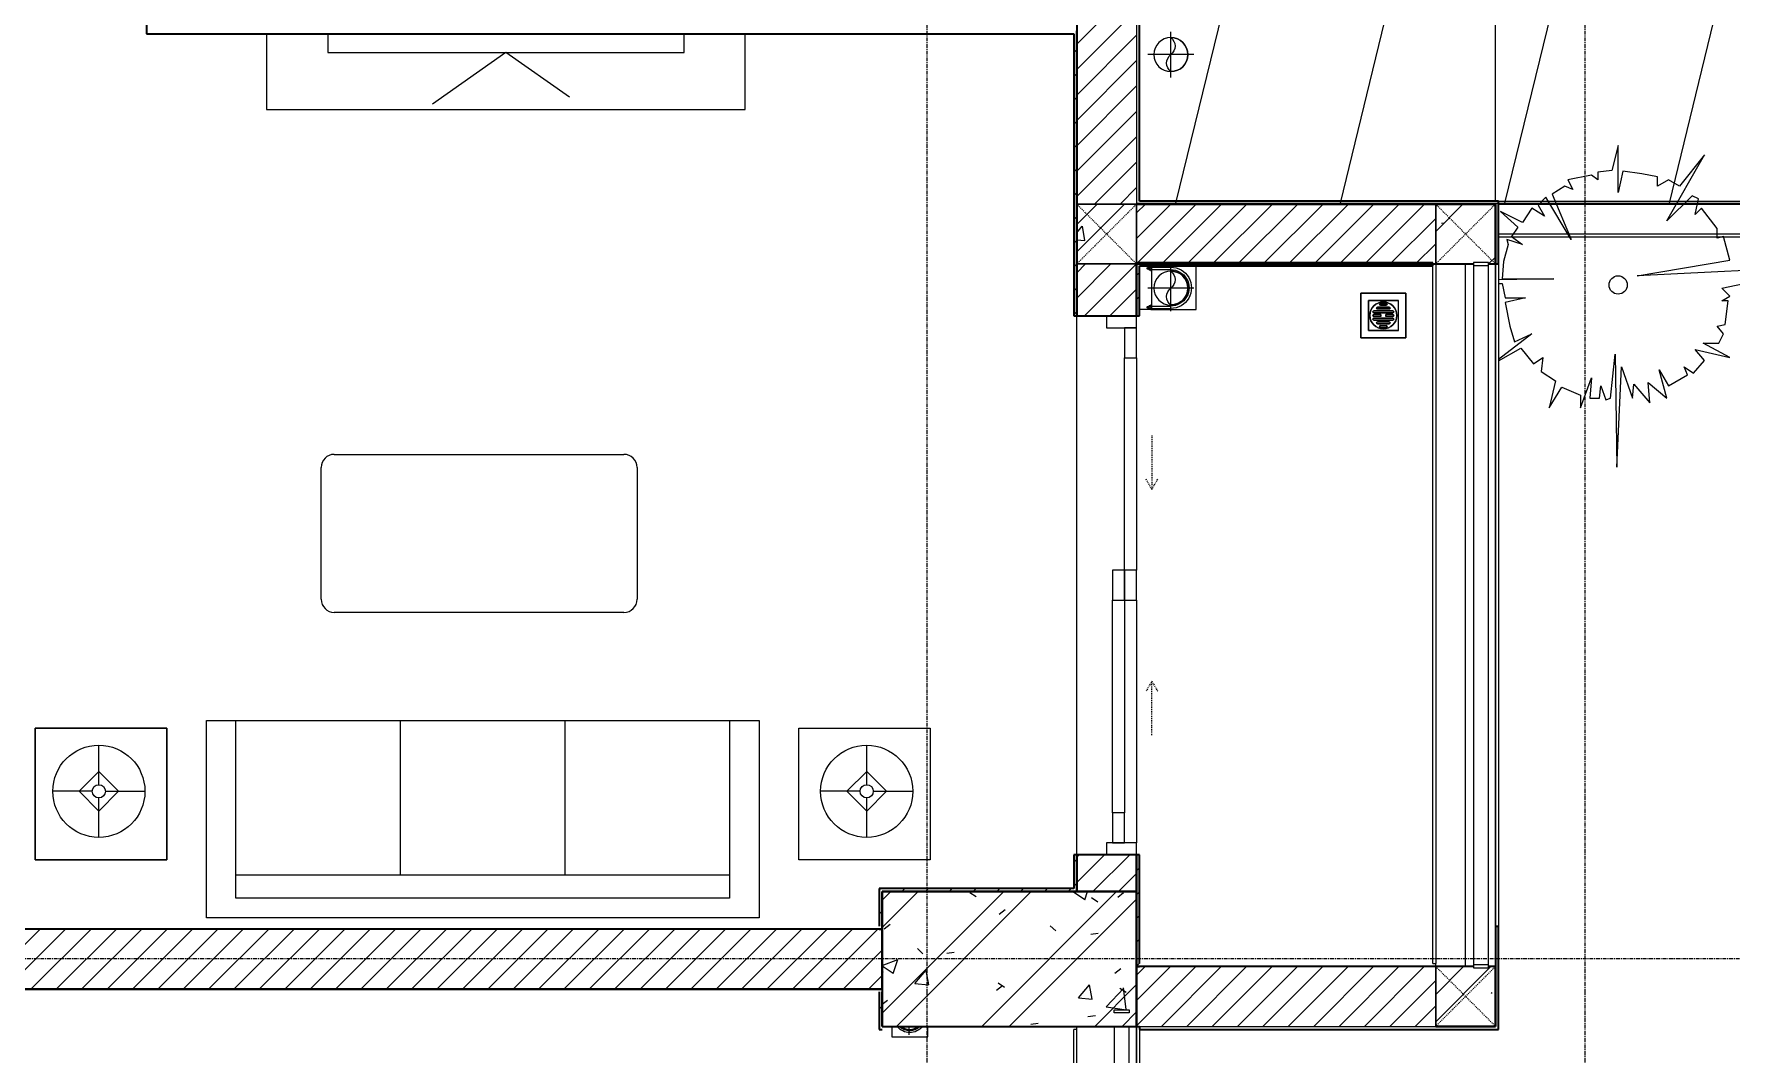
# Model space of a CAD drawing. Header units: millimetres. Extents: x 42313 to 135642, y -5392 to 75500.
# Drawn here: x 78710 to 84383, y 61419 to 64827 of the extents above; entities that cross this region are included whole.
import ezdxf

# ---------------------------------------------------------------- set-up
doc = ezdxf.new("R2010")
doc.units = ezdxf.units.MM
for name, pattern in [('Dash', [6, 3, -3]), ('Grid Line', [22.225, 12.7, -3.175, 3.175, -3.175]), ('IMPORT-CENTER _3_', [10.16, 6.35, -1.27, 1.27, -1.27])]:
    doc.linetypes.add(name, pattern=pattern)
for name, color, linetype, lineweight in [('0-2', 90, 'Continuous', 5), ('A-DETL-THIN', 151, 'Continuous', 18), ('A-DOOR', 31, 'Continuous', 18), ('A-DOOR-3', 31, 'Continuous', 25), ('A-DOOR-FRAM', 31, 'Continuous', 25), ('A-DOOR-HDLN', 31, 'Dash', 25), ('A-FLOR-3', 7, 'Continuous', 18), ('A-FLOR-HRAL', 11, 'Continuous', 18), ('A-FLOR-HRAL-1', 7, 'Continuous', 18), ('A-FLOR-HRAL-2', 90, 'Continuous', 25), ('A-FLOR-HRAL-3', 11, 'Continuous', 25), ('A-WALL', 113, 'Continuous', 18), ('A-WALL-1', 113, 'Continuous', 35), ('A-WALL-3', 7, 'Continuous', 18), ('A-WALL-PATT-1', 7, 'Continuous', 18), ('A-WALL-PATT-2', 111, 'Continuous', 18), ('G-IMPT', 8, 'Continuous', 18), ('G-IMPT-2', 8, 'Continuous', 25), ('G-IMPT-3', 8, 'IMPORT-CENTER _3_', 18), ('I-FURN', 30, 'Continuous', 18), ('I-FURN-1', 253, 'Continuous', 18), ('I-WALL-1', 250, 'Continuous', 35), ('I-WALL-2', 7, 'Continuous', 18), ('L-PLNT-1', 253, 'Continuous', 18), ('M-EQPM', 50, 'Continuous', 18), ('M-EQPM-1', 7, 'Continuous', 18), ('S-COLS', 52, 'Continuous', 18), ('S-COLS-1', 9, 'Continuous', 18), ('S-COLS-2', 250, 'Continuous', 35), ('S-COLS-3', 52, 'Dash', 18), ('S-COLS-4', 52, 'Continuous', 35), ('S-COLS-HDLN', 52, 'Dash', 18), ('S-GRID-1', 1, 'Grid Line', 9)]:
    doc.layers.add(name, color=color, linetype=linetype, lineweight=lineweight)
pattern_1 = [(45, (0, 0), (-39.774756, 39.774756), [])]
pattern_2 = [(45, (28943.264, 0), (-42.426407, 42.426407), [])]
pattern_3 = [(50, (28943.26, 0), (546.5526, -47.8174), [57.15, -628.65]), (355, (28943.26, 0), (-105.7283, 573.17), [45.72, -502.92]), (100.451, (28988.8, -4), (440.8275, 525.35), [48.57, -534.27]), (46.184, (28943.26, 152.4), (813.2367, -126.1284), [85.725, -942.975]), (96.636, (29011, 141.9), (712.2074, 742.283), [72.855, -801.405]), (351.184, (28943.3, 152.4), (712.215, 742.276), [68.58, -754.38]), (21, (29019.46, 114.3), (454.8433, -306.796), [57.15, -628.65]), (326, (29019.46, 114.3), (185.4063, 552.5638), [45.72, -502.92]), (71.451, (29057.37, 88.73), (640.2512, 245.764), [48.57, -534.27]), (37.5, (28943.26, 0), (9.26637, 253.66504), [5.029, -491.795, 5.029, -505.511, -504.825]), (37.5, (28943.26, 0), (9.26637, 253.66504), [-1007.364, 5.029, -499.796]), (7.5, (28943.26, 0), (200.4594, 300.5414), [5.029, -286.055, 5.029, -480.365, -192.405]), (7.5, (28943.26, 0), (200.4594, 300.5414), [-776.478, 5.029, -187.376]), (327.5, (28773.34, 0), (406.77284, -17.18643), [5.029, -185.471, 5.029, -589.331, -788.67]), (327.5, (28773.34, 0), (406.77284, -17.18643), [-784.86, 5.029, -783.641]), (317.5, (28697.14, 0), (444.388, 76.2803), [5.029, -242.621, 5.029, -389.687, -560.07]), (317.5, (28697.14, 0), (444.388, 76.2803), [-642.366, 5.029, -555.041]), (45, (28943.26, 0), (-188.5854, 188.5854), []), (45, (28943.26, 285.75), (-188.5854, 188.5854), [])]

# ---------------------------------------------------------------- blocks, each defined once
blk = doc.blocks.new('NCV_TKTC_KET CAU_rvt-2-TKCS_RAMP DỐC 1 - MẶT BẰNG TẦNG 1')
at = {"layer": 'S-COLS-1'}
h = blk.add_hatch(dxfattribs=at)
h.set_pattern_fill('FP_2', color=256, style=0, pattern_type=2)
h.set_pattern_definition([(45, (0, 0), (-188.5854, 188.5854), []), (45, (0, 285.75), (-188.5854, 188.5854), [])])
h.paths.add_polyline_path([(53452.6, 61511.9), (53452.6, 61961.9), (52602.6, 61961.9), (52602.6, 61511.9), (53427.6, 61511.9)])
h.paths.add_polyline_path([(53427.6, 61556.9), (53377.6, 61556.9), (53377.6, 61566.9), (53427.6, 61566.9)])
h = blk.add_hatch(dxfattribs=at)
h.set_pattern_fill('FP_3', color=256, style=0, pattern_type=2)
h.set_pattern_definition([(50, (0, 0), (546.5526, -47.8174), [57.15, -628.65]), (355, (0, 0), (-105.7283, 573.17), [45.72, -502.92]), (100.451, (45.55, -4), (440.8275, 525.35), [48.57, -534.27]), (46.184, (0, 152.4), (813.2367, -126.1284), [85.725, -942.975]), (96.636, (67.8, 141.9), (712.2074, 742.283), [72.855, -801.405]), (351.184, (0, 152.4), (712.215, 742.276), [68.58, -754.38]), (21, (76.2, 114.3), (454.8433, -306.796), [57.15, -628.65]), (326, (76.2, 114.3), (185.4063, 552.5638), [45.72, -502.92]), (71.451, (114.1, 88.73), (640.2512, 245.764), [48.57, -534.27]), (37.5, (0, 0), (9.26637, 253.66504), [25.146, -471.678, 25.146, -485.394, -504.825]), (37.5, (0, 0), (9.26637, 253.66504), [-1007.364, 25.146, -479.679]), (7.5, (0, 0), (200.4594, 300.5414), [25.146, -265.938, 25.146, -460.248, -192.405]), (7.5, (0, 0), (200.4594, 300.5414), [-776.478, 25.146, -167.259]), (327.5, (-169.93, 0), (406.77284, -17.18643), [25.146, -165.354, 25.146, -569.214, -788.67]), (327.5, (-169.93, 0), (406.77284, -17.18643), [-784.86, 25.146, -763.524]), (317.5, (-246.13, 0), (444.388, 76.2803), [25.146, -222.504, 25.146, -369.57, -560.07]), (317.5, (-246.13, 0), (444.388, 76.2803), [-642.366, 25.146, -534.924])])
h.paths.add_polyline_path([(53452.6, 61511.9), (53452.6, 61961.9), (52602.6, 61961.9), (52602.6, 61511.9), (53427.6, 61511.9)])
h.paths.add_polyline_path([(53427.6, 61556.9), (53377.6, 61556.9), (53377.6, 61566.9), (53427.6, 61566.9)])
at = {"layer": 'A-FLOR-3'}
blk.add_line((49153, 61635.3), (52602.6, 61635.3), dxfattribs=at)
at = {"layer": 'S-COLS-2'}
for p, q in [((52602.6, 61961.9), (52602.6, 61511.9)), ((53452.6, 61961.9), (52602.6, 61961.9)), ((53452.6, 61511.9), (53452.6, 61961.9)), ((52602.6, 61511.9), (53452.6, 61511.9))]:
    blk.add_line(p, q, dxfattribs=at)
blk = doc.blocks.new('LOBBY_SOFA_1 - LOBBY_SOFA_1-852725-TKCS_RAMP DỐC 1 - MẶT BẰNG TẦNG 1')
at = {"layer": 'I-FURN'}
for p, q in [((-2128.3, 1548.5), (-1160.3, 1548.5)), ((-2172.3, 1064.5), (-2172.3, 1504.5)), ((-1116.3, 1504.5), (-1116.3, 1064.5)), ((-1160.3, 1020.5), (-2128.3, 1020.5)), ((-2688.2, 633.5), (-3128.2, 633.5)), ((-3128.2, 633.5), (-3128.2, 193.5)), ((-2688.2, 193.5), (-2688.2, 633.5)), ((-2556, 660), (-708, 660)), ((-2556, 0), (-2556, 660)), ((-2457, 66), (-2457, 660)), ((-1907, 143), (-1907, 660)), ((-1357, 143), (-1357, 660)), ((-807, 660), (-807, 66)), ((-708, 660), (-708, 0)), ((-575.9, 633.5), (-135.9, 633.5)), ((-575.9, 193.5), (-575.9, 633.5)), ((-135.9, 633.5), (-135.9, 193.5)), ((-2915.4, 445), (-2915.4, 577)), ((-348.6, 445), (-348.6, 577)), ((-2981.4, 423), (-2915.4, 489)), ((-2915.4, 489), (-2849.4, 423)), ((-348.6, 489), (-414.6, 423)), ((-282.6, 423), (-348.6, 489)), ((-2937.4, 423), (-3069.4, 423)), ((-2915.4, 357), (-2981.4, 423)), ((-2849.4, 423), (-2915.4, 357)), ((-2915.4, 269), (-2915.4, 401)), ((-2893.4, 423), (-2761.4, 423)), ((-370.6, 423), (-502.6, 423)), ((-414.6, 423), (-348.6, 357)), ((-348.6, 357), (-282.6, 423)), ((-348.6, 269), (-348.6, 401)), ((-326.6, 423), (-194.6, 423)), ((-3128.2, 193.5), (-2688.2, 193.5)), ((-135.9, 193.5), (-575.9, 193.5)), ((-807, 143), (-2457, 143)), ((-807, 66), (-2457, 66)), ((-708, 0), (-2556, 0))]:
    blk.add_line(p, q, dxfattribs=at)
for centre, radius in [((-2915.4, 423), 154), ((-348.6, 423), 154), ((-2915.4, 423), 22), ((-348.6, 423), 22)]:
    blk.add_circle(centre, radius, dxfattribs=at)
for centre, start, end in [((-2128.3, 1504.5), 90, 180), ((-1160.3, 1504.5), 0, 90), ((-2128.3, 1064.5), 180, 270), ((-1160.3, 1064.5), 270, 0)]:
    blk.add_arc(centre, 44, start, end, dxfattribs=at)
at = {"layer": 'I-FURN-1'}
for p, q in [((-2128.3, 1548.5), (-1160.3, 1548.5)), ((-2172.3, 1064.5), (-2172.3, 1504.5)), ((-1116.3, 1504.5), (-1116.3, 1064.5)), ((-1160.3, 1020.5), (-2128.3, 1020.5)), ((-3128.2, 633.5), (-2688.2, 633.5)), ((-3128.2, 193.5), (-3128.2, 633.5)), ((-2688.2, 633.5), (-2688.2, 193.5)), ((-2556, 660), (-708, 660)), ((-2556, 0), (-2556, 660)), ((-708, 660), (-708, 0)), ((-575.9, 633.5), (-135.9, 633.5)), ((-575.9, 193.5), (-575.9, 633.5)), ((-135.9, 633.5), (-135.9, 193.5)), ((-2688.2, 193.5), (-3128.2, 193.5)), ((-135.9, 193.5), (-575.9, 193.5)), ((-708, 0), (-2556, 0))]:
    blk.add_line(p, q, dxfattribs=at)
for centre, start, end in [((-2128.3, 1504.5), 90, 180), ((-1160.3, 1504.5), 0, 90), ((-2128.3, 1064.5), 180, 270), ((-1160.3, 1064.5), 270, 0)]:
    blk.add_arc(centre, 44, start, end, dxfattribs=at)
blk = doc.blocks.new('THU NUOC - THU NUOC-461820-TKCS_RAMP DỐC 1 - MẶT BẰNG TẦNG 1')
at = {"layer": 'M-EQPM-1'}
for p, q in [((-66.3, 70.6), (-66.3, -79.4)), ((83.7, 70.6), (-66.3, 70.6)), ((83.7, -79.4), (83.7, 70.6)), ((58.7, 45.6), (-41.3, 45.6)), ((-41.3, 45.6), (-41.3, -54.4)), ((-23.3, 10.8), (40.9, 10.8)), ((40.9, 4.8), (-23.3, 4.8)), ((-11, 23.3), (28.5, 23.3)), ((28.5, 17.3), (-11, 17.3)), ((-1.1, 35.6), (18.5, 35.6)), ((18.5, 29.6), (-1.1, 29.6)), ((58.7, -54.4), (58.7, 45.6)), ((-41.3, -54.4), (58.7, -54.4)), ((-23.3, -1.2), (0.7, -1.2)), ((0.7, -7.2), (-23.3, -7.2)), ((-23.3, -13.6), (40.9, -13.6)), ((40.9, -19.6), (-23.3, -19.6)), ((-11, -26.1), (28.5, -26.1)), ((28.5, -32.1), (-11, -32.1)), ((-1.1, -38.5), (18.5, -38.5)), ((18.5, -44.5), (-1.1, -44.5)), ((0.7, -1.2), (0.7, -7.2)), ((16.7, -1.2), (40.9, -1.2)), ((16.7, -7.2), (16.7, -1.2)), ((40.9, -7.2), (16.7, -7.2)), ((-66.3, -79.4), (83.7, -79.4))]:
    blk.add_line(p, q, dxfattribs=at)
for centre, radius, start, end in [((8.7, -4.4), 45, 0, 180), ((8.7, -4.4), 45, 0, 180), ((-23.3, 7.8), 3, 90, 270), ((-11, 20.3), 3, 90, 270), ((-1.1, 32.6), 3, 90, 270), ((18.5, 32.6), 3, 270, 90), ((28.5, 20.3), 3, 270, 90), ((40.9, 7.8), 3, 270, 90), ((8.7, -4.4), 45, 180, 360), ((8.7, -4.4), 45, 180, 360), ((-23.3, -4.2), 3, 90, 270), ((-23.3, -16.6), 3, 90, 270), ((-11, -29.1), 3, 90, 270), ((-1.1, -41.5), 3, 90, 270), ((18.5, -41.5), 3, 270, 90), ((28.5, -29.1), 3, 270, 90), ((40.9, -4.2), 3, 270, 90), ((40.9, -16.6), 3, 270, 90)]:
    blk.add_arc(centre, radius, start, end, dxfattribs=at)
blk = doc.blocks.new('Railing - 50 x 10mm-457210-TKCS_RAMP DỐC 1 - MẶT BẰNG TẦNG 1')
at = {"layer": 'A-FLOR-HRAL-2'}
for p, q in [((25, 5), (-25, 5)), ((-25, 5), (-25, -5)), ((25, -5), (25, 5)), ((-25, -5), (25, -5))]:
    blk.add_line(p, q, dxfattribs=at)
blk = doc.blocks.new('Railing - Railing-641413-TKCS_RAMP DỐC 1 - MẶT BẰNG TẦNG 1')
at = {"layer": 'A-FLOR-HRAL-1'}
for p, q in [((30469.2, 52251.2), (30469.2, 51536.2)), ((30519.2, 51536.2), (30519.2, 52251.2))]:
    blk.add_line(p, q, dxfattribs=at)
at = {"extrusion": (0, 0, -1), "zscale": -1}
blk.add_blockref('Railing - 50 x 10mm-457210-TKCS_RAMP DỐC 1 - MẶT BẰNG TẦNG 1', (-30494.2, 52301.2), dxfattribs=at)
blk = doc.blocks.new('RES_BAN AN - RES_BAN AN-850638-TKCS_RAMP DỐC 1 - MẶT BẰNG TẦNG 1')
at = {"layer": 'I-FURN-1'}
for p, q in [((1600, 0), (0, 0)), ((0, 0), (0, -250)), ((1600, -250), (1600, 0)), ((0, -250), (1600, -250))]:
    blk.add_line(p, q, dxfattribs=at)
blk = doc.blocks.new('KE TIVI-2 - KE TIVI-2-842843-TKCS_RAMP DỐC 1 - MẶT BẰNG TẦNG 1')
at = {"layer": 'I-FURN-1'}
for p, q in [((-595.6, 0), (-595.6, -60)), ((595.6, 0), (-595.6, 0)), ((595.6, -60), (595.6, 0)), ((-595.6, -60), (595.6, -60)), ((0, -60), (-245.7, -232.1)), ((213, -209.1), (0, -60))]:
    blk.add_line(p, q, dxfattribs=at)
blk = doc.blocks.new('NCV_TKTC_TANG 1_rvt-2-TKCS_RAMP DỐC 1 - MẶT BẰNG TẦNG 1')
at = {"layer": 'A-WALL-PATT-1'}
h = blk.add_hatch(dxfattribs=at)
h.set_pattern_fill('FP_5', color=256, style=0, pattern_type=2)
h.set_pattern_definition(pattern_1)
h.paths.add_polyline_path([(53252.6, 61962), (53252.6, 62085.3), (53242.6, 62085.3), (53242.6, 61962)])
h.paths.add_polyline_path([(53242.6, 63885.3), (53252.6, 63885.3), (53252.6, 64826.9), (53242.6, 64826.9), (53242.6, 64163)])
h = blk.add_hatch(dxfattribs=at)
h.set_pattern_fill('FP_5', color=256, style=0, pattern_type=2)
h.set_pattern_definition(pattern_1)
h.paths.add_polyline_path([(53462.6, 61711.9), (53462.6, 62085.3), (53452.6, 62085.3), (53452.6, 61711.9)])
h.paths.add_polyline_path([(53452.6, 63885.3), (53462.6, 63885.3), (53462.6, 64061.9), (53452.6, 64061.9)])
h = blk.add_hatch(dxfattribs=at)
h.set_pattern_fill('FP_5', color=256, style=0, pattern_type=2)
h.set_pattern_definition(pattern_1)
h.paths.add_polyline_path([(53462.6, 64051.9), (54442.6, 64051.9), (54442.6, 64061.9), (53462.6, 64061.9)])
h = blk.add_hatch(dxfattribs=at)
h.set_pattern_fill('FP_5', color=256, style=0, pattern_type=2)
h.set_pattern_definition(pattern_1)
h.paths.add_polyline_path([(52592.5, 61962), (53242.6, 61962), (53242.6, 61972), (52592.5, 61972)])
h = blk.add_hatch(dxfattribs=at)
h.set_pattern_fill('FP_5', color=256, style=0, pattern_type=2)
h.set_pattern_definition(pattern_1)
h.paths.add_polyline_path([(52602.5, 61836.9), (52602.5, 61962), (52592.5, 61962), (52592.5, 61836.9)])
h = blk.add_hatch(dxfattribs=at)
h.set_pattern_fill('FP_5', color=256, style=0, pattern_type=2)
h.set_pattern_definition(pattern_1)
h.paths.add_polyline_path([(52602.6, 61501.9), (52602.6, 61626.9), (52592.6, 61626.9), (52592.6, 61501.9)])
at = {"layer": 'A-FLOR-3'}
for p, q in [((53252.6, 62085.3), (53252.6, 63885.3)), ((54452.6, 61711.9), (54452.6, 61721.9))]:
    blk.add_line(p, q, dxfattribs=at)
at = {"layer": 'A-WALL-3'}
for p, q in [((53252.6, 60796.9), (53252.6, 61511.9)), ((53452.6, 61511.9), (53452.6, 60796.9))]:
    blk.add_line(p, q, dxfattribs=at)
at = {"layer": 'I-WALL-1'}
for p, q in [((50143, 65037.4), (50143, 64826.9)), ((50143, 64826.9), (50153, 64826.9)), ((50153, 64826.9), (53242.6, 64826.9)), ((53242.6, 64826.9), (53242.6, 63885.3)), ((53252.6, 64826.9), (53252.6, 64836.9)), ((53252.6, 63885.3), (53252.6, 64826.9)), ((53452.6, 64061.9), (53452.6, 63885.3)), ((53462.6, 64061.9), (53452.6, 64061.9)), ((54442.6, 64061.9), (53462.6, 64061.9)), ((53462.6, 64051.9), (54442.6, 64051.9)), ((53462.6, 63885.3), (53462.6, 64051.9)), ((54442.6, 64051.9), (54442.6, 64061.9)), ((53242.6, 63885.3), (53252.6, 63885.3)), ((53452.6, 63885.3), (53462.6, 63885.3)), ((53242.6, 62085.3), (53242.6, 61972)), ((53252.6, 62085.3), (53242.6, 62085.3)), ((53252.6, 61962), (53252.6, 62085.3)), ((53452.6, 62085.3), (53452.6, 61711.9)), ((53462.6, 62085.3), (53452.6, 62085.3)), ((53462.6, 61721.9), (53462.6, 62085.3)), ((53242.6, 61972), (52592.5, 61972)), ((52592.5, 61972), (52592.5, 61962)), ((52592.5, 61962), (52592.5, 61846.9)), ((52602.5, 61962), (53242.6, 61962)), ((52602.5, 61836.9), (52602.5, 61962)), ((53242.6, 61962), (53252.6, 61962)), ((52592.5, 61836.9), (52602.5, 61836.9)), ((53452.6, 61711.9), (53462.6, 61711.9)), ((52592.6, 61626.9), (52592.6, 61501.9)), ((52602.6, 61511.9), (52602.6, 61626.9)), ((52592.6, 61501.9), (52602.6, 61501.9))]:
    blk.add_line(p, q, dxfattribs=at)
at = {"layer": 'I-WALL-2'}
for p, q in [((54442.6, 61721.9), (54442.6, 64051.9)), ((54452.6, 64058.6), (54452.6, 61721.9)), ((54442.6, 61721.9), (54452.6, 61721.9)), ((53242.6, 60796.9), (53242.6, 61501.9)), ((53252.6, 61501.9), (53242.6, 61501.9))]:
    blk.add_line(p, q, dxfattribs=at)
at = {"layer": 'A-FLOR-HRAL'}
blk.add_blockref('Railing - Railing-641413-TKCS_RAMP DỐC 1 - MẶT BẰNG TẦNG 1', (22908.5, 9260.7), dxfattribs=at)
at = {"layer": 'I-FURN'}
for name, p in [('RES_BAN AN - RES_BAN AN-850638-TKCS_RAMP DỐC 1 - MẶT BẰNG TẦNG 1', (50544.3, 64824.9)), ('KE TIVI-2 - KE TIVI-2-842843-TKCS_RAMP DỐC 1 - MẶT BẰNG TẦNG 1', (51344.3, 64824.9)), ('LOBBY_SOFA_1 - LOBBY_SOFA_1-852725-TKCS_RAMP DỐC 1 - MẶT BẰNG TẦNG 1', (52899.1, 61874.1))]:
    blk.add_blockref(name, p, dxfattribs=at)
at = {"layer": 'M-EQPM', "rotation": 180}
blk.add_blockref('THU NUOC - THU NUOC-461820-TKCS_RAMP DỐC 1 - MẶT BẰNG TẦNG 1', (54286.4, 63882.2), dxfattribs=at)
blk = doc.blocks.new('DEG_02-DEG_03 - DEG_02B-1800x2400mm-CỬA ĐI 02 CÁNH TRƯỢT-2213204-TKCS_RAMP DỐC 1 - MẶT BẰNG TẦNG 1')
at = {"layer": 'A-DOOR'}
for p, q in [((-760, 100), (-50, 100)), ((-50, 60), (-760, 60)), ((50, 60), (760, 60)), ((760, 20), (50, 20))]:
    blk.add_line(p, q, dxfattribs=at)
at = {"layer": 'A-DOOR-3'}
for p, q in [((-760, 100), (-860, 100)), ((-860, 100), (-860, 60)), ((-860, 60), (-760, 60)), ((-760, 60), (-760, 100)), ((50, 100), (-50, 100)), ((-50, 100), (-50, 60)), ((50, 60), (-50, 60)), ((-50, 60), (-50, 20)), ((-50, 60), (50, 60)), ((50, 60), (50, 100)), ((50, 20), (50, 60)), ((860, 60), (760, 60)), ((760, 60), (760, 20)), ((860, 20), (860, 60)), ((-50, 20), (50, 20)), ((760, 20), (860, 20))]:
    blk.add_line(p, q, dxfattribs=at)
at = {"layer": 'A-DOOR-FRAM'}
for p, q in [((-860, 100), (-900, 100)), ((-900, 100), (-900, 0)), ((-860, 0), (-860, 100)), ((900, 100), (860, 100)), ((860, 100), (860, 0)), ((900, 0), (900, 100)), ((-900, 0), (-860, 0)), ((860, 0), (900, 0))]:
    blk.add_line(p, q, dxfattribs=at)
at = {"layer": 'A-DOOR-HDLN'}
for p, q in [((-320.4, 151.1), (-355, 171.1)), ((320.4, 151.1), (355, 171.1)), ((-500.4, 151.1), (-320.4, 151.1)), ((-320.4, 151.1), (-355, 131.1)), ((320.4, 151.1), (355, 131.1)), ((500.4, 151.1), (320.4, 151.1))]:
    blk.add_line(p, q, dxfattribs=at)
blk = doc.blocks.new('Railing - 50 x 10mm-1251311-TKCS_RAMP DỐC 1 - MẶT BẰNG TẦNG 1')
at = {"layer": 'A-FLOR-HRAL-3'}
for p, q in [((25, 5), (-25, 5)), ((-25, 5), (-25, -5)), ((25, -5), (25, 5)), ((-25, -5), (25, -5))]:
    blk.add_line(p, q, dxfattribs=at)
blk = doc.blocks.new('Railing - Railing-1598472-TKCS_RAMP DỐC 1 - MẶT BẰNG TẦNG 1')
at = {"layer": 'A-FLOR-HRAL'}
for p, q in [((54578.6, 64053.6), (54578.6, 61716.9)), ((54628.6, 61716.9), (54628.6, 64053.6))]:
    blk.add_line(p, q, dxfattribs=at)
for p in [(54603.6, 64058.6), (54603.6, 61711.9)]:
    blk.add_blockref('Railing - 50 x 10mm-1251311-TKCS_RAMP DỐC 1 - MẶT BẰNG TẦNG 1', p)
blk = doc.blocks.new('TKTC_XREF_251221_MB TANG 1 - TKTC_XREF_260130_MB TANG 1_dwg_THU NUOC - THU NUOC-444531-TKCS_MB TẦNG 1-4202124-TKCS_RAMP DỐC 1 - MẶT BẰNG TẦNG 1')
at = {"layer": 'M-EQPM'}
for p, q in [((-23.3, 10.8), (40.9, 10.8)), ((40.9, 4.8), (-23.3, 4.8)), ((-11, 23.3), (28.5, 23.3)), ((28.5, 17.3), (-11, 17.3)), ((-1.1, 35.6), (18.5, 35.6)), ((18.5, 29.6), (-1.1, 29.6)), ((-23.3, -13.6), (40.9, -13.6)), ((40.9, -19.6), (-23.3, -19.6)), ((-11, -26.1), (28.5, -26.1)), ((28.5, -32.1), (-11, -32.1)), ((-1.1, -38.5), (18.5, -38.5)), ((18.5, -44.5), (-1.1, -44.5))]:
    blk.add_line(p, q, dxfattribs=at)
at = {"layer": 'M-EQPM', "flags": 128}
for points in [[(83.7, -79.4), (83.7, 70.6), (-66.3, 70.6), (-66.3, -79.4)], [(58.7, -54.4), (58.7, 45.6), (-41.3, 45.6), (-41.3, -54.4)]]:
    blk.add_lwpolyline(points, close=True, dxfattribs=at)
for points in [[(-23.3, -1.2), (0.7, -1.2), (0.7, -7.2), (-23.3, -7.2)], [(40.9, -7.2), (16.7, -7.2), (16.7, -1.2), (40.9, -1.2)]]:
    blk.add_lwpolyline(points, dxfattribs=at)
at = {"layer": 'M-EQPM'}
for centre, radius, start, end in [((8.7, -4.4), 45, 360, 180), ((8.7, -4.4), 45, 360, 180), ((-23.3, 7.8), 3, 90, 270), ((-11, 20.3), 3, 90, 270), ((-1.1, 32.6), 3, 90, 270), ((18.5, 32.6), 3, 270, 90), ((28.5, 20.3), 3, 270, 90), ((40.9, 7.8), 3, 270, 90), ((8.7, -4.4), 45, 180, 360), ((8.7, -4.4), 45, 180, 360), ((-23.3, -4.2), 3, 90, 270), ((-23.3, -16.6), 3, 90, 270), ((-11, -29.1), 3, 90, 270), ((-1.1, -41.5), 3, 90, 270), ((18.5, -41.5), 3, 270, 90), ((28.5, -29.1), 3, 270, 90), ((40.9, -4.2), 3, 270, 90), ((40.9, -16.6), 3, 270, 90)]:
    blk.add_arc(centre, radius, start, end, dxfattribs=at)
blk = doc.blocks.new('TKTC_XREF_251221_MB TANG 1 - TKTC_XREF_260130_MB TANG 1_dwg_$cc-4202121-TKCS_RAMP DỐC 1 - MẶT BẰNG TẦNG 1')
at = {"layer": 'G-IMPT'}
blk.add_circle((0, 0), 0.5, dxfattribs=at)
for centre, radius, start, end in [((0, 0), 0.5, 90, 270), ((0.188, 0.25), 0.313, 126.8699, 233.1301), ((-0.188, -0.25), 0.313, 306.8699, 53.1301)]:
    blk.add_arc(centre, radius, start, end, dxfattribs=at)
at = {"layer": 'G-IMPT-3'}
for p, q in [((0, -0.673), (0, 0.673)), ((-0.673, 0), (0.673, 0))]:
    blk.add_line(p, q, dxfattribs=at)
blk = doc.blocks.new('TKTC_XREF_251221_MB TANG 1 - TKTC_XREF_260130_MB TANG 1_dwg_CUM U_DN100-V37-TKCS_RAMP DỐC 1 - MẶT BẰNG TẦNG 1')
at = {"layer": 'G-IMPT'}
blk.add_hatch(color=256, dxfattribs=at).paths.add_polyline_path([(61, 0), (58.9, -15.8), (52.8, -30.5), (42.7, -42.7), (42.7, -37.2), (49.4, -28.5), (55.1, -14.8), (57, 0), (55.1, 14.8), (49.4, 28.5), (42.7, 38.5), (43.1, 43.1), (52.8, 30.5), (58.9, 15.8)])
for radius, start, end in [(69, 309.34956, 50.65044), (57, 320.37346, 39.62654), (61, 316.35023, 43.64977)]:
    blk.add_arc((0, 0), radius, start, end, dxfattribs=at)
blk = doc.blocks.new('TKTC_XREF_251221_MB TANG 1 - TKTC_XREF_260130_MB TANG 1_dwg_$cc-V38-TKCS_RAMP DỐC 1 - MẶT BẰNG TẦNG 1')
at = {"layer": 'G-IMPT'}
for start, end in [(135.42238, 223.19432), (139.85553, 219.56781)]:
    blk.add_arc((0, 0), 0.5, start, end, dxfattribs=at)
at = {"layer": 'G-IMPT-3'}
blk.add_line((-0.673, 0), (-0.357, 0), dxfattribs=at)
blk = doc.blocks.new('TKTC_XREF_251221_MB TANG 1 - TKTC_XREF_260130_MB TANG 1_dwg_CUM U_DN100-4202115-TKCS_RAMP DỐC 1 - MẶT BẰNG TẦNG 1')
at = {"layer": 'G-IMPT'}
blk.add_hatch(color=256, dxfattribs=at).paths.add_polyline_path([(0, -61), (0, -57), (14.8, -55.1), (28.5, -49.4), (40.3, -40.3), (49.4, -28.5), (55.1, -14.8), (57, 0), (53.7, 18), (49.4, 28.5), (40.3, 40.3), (28.5, 49.4), (14.8, 55.1), (0, 57), (0, 61), (15.8, 58.9), (30.5, 52.8), (43.1, 43.1), (52.8, 30.5), (58.9, 15.8), (61, 0), (58.9, -15.8), (52.8, -30.5), (43.1, -43.1), (30.5, -52.8), (15.8, -58.9)])
for p, q in [((-79.1, 66.6), (-79.1, 63.4)), ((-76.6, 66.6), (-76.6, 63.4)), ((-74.6, 66.6), (-74.6, 63.4)), ((-72.7, 69.3), (-72.7, 60.7)), ((-66.9, 67.9), (-71.7, 67.9)), ((-66.9, 62.1), (-71.7, 62.1)), ((-65, 69), (0, 69)), ((-79.1, -63.4), (-79.1, -66.6)), ((-76.6, -63.4), (-76.6, -66.6)), ((-74.6, -63.4), (-74.6, -66.6)), ((-72.7, -60.7), (-72.7, -69.3)), ((-66.9, -62.1), (-71.7, -62.1)), ((-66.9, -67.9), (-71.7, -67.9)), ((-65, -69), (0, -69))]:
    blk.add_line(p, q, dxfattribs=at)
at = {"layer": 'G-IMPT', "flags": 128}
for points in [[(-72.7, 67.6), (-78.1, 67.6), (-78.1, 62.4), (-72.7, 62.4)], [(-71.7, 59.2), (-66.9, 59.2), (-66.9, 70.8), (-71.7, 70.8)], [(-66.9, 70.8), (-66.9, 72.7), (-65, 72.7), (-65, 57.3), (-66.9, 57.3), (-66.9, 59.2)], [(-65, 61), (0, 61), (0, 57)], [(-72.7, -62.4), (-78.1, -62.4), (-78.1, -67.6), (-72.7, -67.6)], [(-71.7, -70.8), (-66.9, -70.8), (-66.9, -59.2), (-71.7, -59.2)], [(-66.9, -59.2), (-66.9, -57.3), (-65, -57.3), (-65, -72.7), (-66.9, -72.7), (-66.9, -70.8)], [(-65, -61), (0, -61), (0, -57)]]:
    blk.add_lwpolyline(points, dxfattribs=at)
at = {"layer": 'G-IMPT'}
for centre, radius, start, end in [((-78.1, 66.6), 0.96, 90, 180), ((-78.1, 63.4), 0.96, 180, 270), ((-71.1, 69.3), 1.56, 112.6199, 247.3801), ((-67.9, 65), 4.8, 143.1301, 216.8699), ((-71.1, 60.7), 1.56, 112.6199, 247.3801), ((0, 0), 69, 270, 90), ((0, 0), 61, 270, 90), ((0, 0), 57, 270, 90), ((-78.1, -63.4), 0.96, 90, 180), ((-78.1, -66.6), 0.96, 180, 270), ((-71.1, -60.7), 1.56, 112.6199, 247.3801), ((-67.9, -65), 4.8, 143.1301, 216.8699), ((-71.1, -69.3), 1.56, 112.6199, 247.3801)]:
    blk.add_arc(centre, radius, start, end, dxfattribs=at)
blk = doc.blocks.new('TKTC_XREF_251221_MB TANG 1 - TKTC_XREF_260130_MB TANG 1_dwg_$cc-V39-TKCS_RAMP DỐC 1 - MẶT BẰNG TẦNG 1')
at = {"layer": 'G-IMPT'}
blk.add_circle((0, 0), 0.5, dxfattribs=at)
for centre, radius, start, end in [((0, 0), 0.5, 90, 270), ((0.188, 0.25), 0.313, 126.8699, 233.1301), ((-0.188, -0.25), 0.313, 306.8699, 53.1301)]:
    blk.add_arc(centre, radius, start, end, dxfattribs=at)
at = {"layer": 'G-IMPT-3'}
for p, q in [((0, -0.673), (0, 0.65)), ((-0.673, 0), (0.673, 0))]:
    blk.add_line(p, q, dxfattribs=at)
blk = doc.blocks.new('TKTC_XREF_251221_MB TANG 1 - TKTC_XREF_260130_MB TANG 1_dwg-4202109-TKCS_RAMP DỐC 1 - MẶT BẰNG TẦNG 1')
at = {"layer": 'G-IMPT'}
for p, q in [((-149649.2, -337294.7), (-149649.2, -337440.2)), ((-150516.7, -339834.7), (-150516.7, -339869.7))]:
    blk.add_line(p, q, dxfattribs=at)
at = {"layer": 'G-IMPT', "flags": 128}
for points in [[(-149649.3, -337294.7), (-149649.3, -337440.4), (-149689.1, -337440.1)], [(-149649.2, -337440.2), (-149499.5, -337440.2), (-149499.5, -337294.7)], [(-150516.7, -339869.7), (-150397.1, -339869.7), (-150397.1, -339834.7)]]:
    blk.add_lwpolyline(points, dxfattribs=at)
at = {"layer": 'G-IMPT-2', "flags": 128}
blk.add_lwpolyline([(-148499.1, -337078.1), (-148499.1, -336309.7), (-149689, -336309.7)], dxfattribs=at)
at = {"extrusion": (0, 0, -1)}
for name, p, xscale, yscale, zscale, rotation in [('TKTC_XREF_251221_MB TANG 1 - TKTC_XREF_260130_MB TANG 1_dwg_$cc-4202121-TKCS_RAMP DỐC 1 - MẶT BẰNG TẦNG 1', (149584.3, -336588.7), 113.7150000000073, 113.7150000000073, -113.7150000000073, 359.9990086636432), ('TKTC_XREF_251221_MB TANG 1 - TKTC_XREF_260130_MB TANG 1_dwg_CUM U_DN100-4202115-TKCS_RAMP DỐC 1 - MẶT BẰNG TẦNG 1', (149584.3, -337367.7), 0.9975000000000006, 0.9975000000000006, -0.9975000000000006, 180.000991338195), ('TKTC_XREF_251221_MB TANG 1 - TKTC_XREF_260130_MB TANG 1_dwg_$cc-V39-TKCS_RAMP DỐC 1 - MẶT BẰNG TẦNG 1', (149584.3, -337368.6), 113.7150000000073, 113.7150000000073, -113.7150000000073, 359.9990086636432), ('TKTC_XREF_251221_MB TANG 1 - TKTC_XREF_260130_MB TANG 1_dwg_CUM U_DN100-V37-TKCS_RAMP DỐC 1 - MẶT BẰNG TẦNG 1', (150457.3, -339801), 0.7894736842105242, 0.7894736842105242, -0.7894736842105242, 269.9999999984439)]:
    blk.add_blockref(name, p, dxfattribs=dict(at, xscale=xscale, yscale=yscale, zscale=zscale, rotation=rotation))
at = {"extrusion": (0, 0, -1), "zscale": -1}
blk.add_blockref('TKTC_XREF_251221_MB TANG 1 - TKTC_XREF_260130_MB TANG 1_dwg_THU NUOC - THU NUOC-444531-TKCS_MB TẦNG 1-4202124-TKCS_RAMP DỐC 1 - MẶT BẰNG TẦNG 1', (148865.3, -337455.6), dxfattribs=at)
at = {"xscale": 90.00000000005122, "yscale": 90.00000000005122, "zscale": 90.00000000005122, "rotation": 90.37402677993775}
blk.add_blockref('TKTC_XREF_251221_MB TANG 1 - TKTC_XREF_260130_MB TANG 1_dwg_$cc-V38-TKCS_RAMP DỐC 1 - MẶT BẰNG TẦNG 1', (-150459.1, -339802.6), dxfattribs=at)
blk = doc.blocks.new('TKTC_XREF_251221_MB TANG 1 - TKTC_XREF_251221_MB TANG 1-2038492-TKCS_RAMP DỐC 1 - MẶT BẰNG TẦNG 1')
blk.add_blockref('TKTC_XREF_251221_MB TANG 1 - TKTC_XREF_260130_MB TANG 1_dwg-4202109-TKCS_RAMP DỐC 1 - MẶT BẰNG TẦNG 1', (169499.1, 384109.7))
blk = doc.blocks.new('CAY MAI VAN PHUC - CAY DUC SOC_dwg-V48-TKCS_RAMP DỐC 1 - MẶT BẰNG TẦNG 1')
at = {"layer": 'G-IMPT', "flags": 128}
for points in [[(32.8, 479.5), (12.9, 293.4), (6.2, 771.8), (-13.8, 346.6), (-60.3, 479.5), (-67, 419.7), (-133.5, 499.4), (-126.8, 413), (-206.6, 479.5), (-173.4, 359.9), (-213.3, 426.3), (-293.1, 379.8), (-279.8, 346.6), (-319.7, 373.2), (-366.2, 320), (-326.3, 273.5), (-472.6, 306.7), (-359.6, 246.9), (-426.1, 246.9), (-446, 207.1), (-419.4, 173.8), (-452.7, 167.2), (-466, 67.5), (-439.4, 67.5), (-472.6, 47.6), (-439.4, 14.4), (-878.3, -78.6), (-80.3, -38.8), (-472.6, -105.2), (-446, -204.9), (-419.4, -198.2), (-419.4, -238.1), (-352.9, -324.5), (-326.3, -297.9), (-339.6, -364.4), (-313, -377.6), (-206.6, -271.3), (-366.2, -550.4), (-259.8, -417.5), (-213.3, -444.1), (-166.7, -417.5), (-166.7, -457.4), (-100.2, -470.7), (-19.9, -481.4), (-0.5, -390.9), (-0.5, -590.3), (26.2, -484), (86, -477.3), (86, -444.1), (112.6, -464), (212.4, -444.1), (192.4, -404.2), (225.7, -417.5), (278.9, -384.3), (199.1, -191.6), (305.5, -371), (338.7, -337.8), (312.1, -291.3), (365.3, -324.5), (405.2, -264.7), (498.3, -311.2), (425.2, -244.8), (451.8, -204.9), (405.2, -171.7), (471.7, -191.6), (465.1, -171.7), (485, -98.6), (491.7, -25.5), (272.2, -25.5), (506.6, -21.7)], [(506.6, 321.6), (411.9, 266.9), (358.7, 333.3), (318.8, 306.7), (325.4, 366.5), (265.6, 406.4), (292.2, 519.4), (239, 433), (159.2, 466.2), (159.2, 519.4), (112.6, 393.1), (119.3, 479.5), (79.4, 479.5), (72.7, 426.3), (52.8, 486.1), (32.8, 479.5)], [(506.6, -6.6), (491.7, -5.6), (478.4, 54.2), (391.9, 54.2), (478.4, 74.2), (458.4, 173.8), (438.5, 240.3), (365.3, 207.1), (506.6, 315.6)]]:
    blk.add_lwpolyline(points, dxfattribs=at)
at = {"layer": 'G-IMPT'}
blk.add_circle((0, 0), 38.6, dxfattribs=at)
blk = doc.blocks.new('CAY MAI VAN PHUC - CAY BONG TRANG-V49-TKCS_RAMP DỐC 1 - MẶT BẰNG TẦNG 1')
at = {"xscale": 0.7894736842105263, "yscale": 0.7894736842105263, "zscale": 0.7894736842105263}
blk.add_blockref('CAY MAI VAN PHUC - CAY DUC SOC_dwg-V48-TKCS_RAMP DỐC 1 - MẶT BẰNG TẦNG 1', (0, 0), dxfattribs=at)
blk = doc.blocks.new('G1_SOF - BO TRU - 200x200-3050151-TKCS_RAMP DỐC 1 - MẶT BẰNG TẦNG 1')
at = {"layer": 'S-COLS-HDLN'}
for p, q in [((-100, 100), (100, -100)), ((100, 100), (-100, -100))]:
    blk.add_line(p, q, dxfattribs=at)

msp = doc.modelspace()

# ---------------------------------------------------------------- hatches: boundary and pattern name
at = {"layer": 'A-WALL-PATT-2'}
h = msp.add_hatch(dxfattribs=at)
h.set_pattern_fill('FP_1', color=256, style=0, pattern_type=2)
h.set_pattern_definition(pattern_2)
h.paths.add_polyline_path([(82395.9, 64258.6), (82395.9, 66035.3), (82195.9, 66035.3), (82195.9, 64258.6)])
h.paths.add_polyline_path([(82395.9, 67435.3), (82395.9, 68435.3), (82195.9, 68435.3), (82195.9, 67435.3)])
h = msp.add_hatch(dxfattribs=at)
h.set_pattern_fill('FP_1', color=256, style=0, pattern_type=2)
h.set_pattern_definition(pattern_2)
h.paths.add_polyline_path([(83395.8, 64058.6), (83395.8, 64258.6), (82395.9, 64258.6), (82395.9, 64058.6), (83143.7, 64058.6)])
h = msp.add_hatch(dxfattribs=at)
h.set_pattern_fill('FP_1', color=256, style=0, pattern_type=2)
h.set_pattern_definition(pattern_2)
h.paths.add_polyline_path([(82395.9, 61961.9), (82395.9, 62085.3), (82195.9, 62085.3), (82195.9, 61961.9)])
h.paths.add_polyline_path([(82195.9, 63885.3), (82395.9, 63885.3), (82395.9, 64058.6), (82195.9, 64058.6)])
h = msp.add_hatch(dxfattribs=at)
h.set_pattern_fill('FP_1', color=256, style=0, pattern_type=2)
h.set_pattern_definition(pattern_2)
h.paths.add_polyline_path([(77896.2, 61636.9), (77896.2, 61835.3), (78096.2, 61835.3), (78096.2, 61636.9), (81545.8, 61636.9), (81545.8, 61836.9), (74695.9, 61836.9), (74695.9, 61636.9), (76737.1, 61636.9)])
h = msp.add_hatch(dxfattribs=at)
h.set_pattern_fill('FP_1', color=256, style=0, pattern_type=2)
h.set_pattern_definition(pattern_2)
h.paths.add_polyline_path([(83395.8, 61511.9), (83395.8, 61711.9), (82395.8, 61711.9), (82395.8, 61511.9), (83143.7, 61511.9)])
at = {"layer": 'S-COLS-1'}
h = msp.add_hatch(dxfattribs=at)
h.set_pattern_fill('FP_4', color=256, style=0, pattern_type=2)
h.set_pattern_definition(pattern_3)
h.paths.add_polyline_path([(82395.9, 64058.6), (82395.9, 64258.6), (82195.9, 64258.6), (82195.9, 64058.6)])
h = msp.add_hatch(dxfattribs=at)
h.set_pattern_fill('FP_4', color=256, style=0, pattern_type=2)
h.set_pattern_definition(pattern_3)
h.paths.add_polyline_path([(82395.9, 64058.6), (82395.9, 64258.6), (82195.9, 64258.6), (82195.9, 64058.6)])
h = msp.add_hatch(dxfattribs=at)
h.set_pattern_fill('FP_4', color=256, style=0, pattern_type=2)
h.set_pattern_definition(pattern_3)
h.paths.add_polyline_path([(83464, 64058.6), (83521.8, 64058.6), (83521.8, 64063.6), (83571.8, 64063.6), (83571.8, 64058.6), (83595.8, 64058.6), (83595.8, 64258.6), (83395.8, 64258.6), (83395.8, 64058.6)])
h = msp.add_hatch(dxfattribs=at)
h.set_pattern_fill('FP_4', color=256, style=0, pattern_type=2)
h.set_pattern_definition(pattern_3)
h.paths.add_polyline_path([(83464, 64058.6), (83521.8, 64058.6), (83521.8, 64063.6), (83571.8, 64063.6), (83571.8, 64058.6), (83595.8, 64058.6), (83595.8, 64258.6), (83395.8, 64258.6), (83395.8, 64058.6)])
h = msp.add_hatch(dxfattribs=at)
h.set_pattern_fill('FP_4', color=256, style=0, pattern_type=2)
h.set_pattern_definition(pattern_3)
h.paths.add_polyline_path([(83571.8, 61511.9), (83595.8, 61511.9), (83595.8, 61711.9), (83571.8, 61711.9), (83571.8, 61706.9), (83521.8, 61706.9), (83521.8, 61711.9), (83395.8, 61711.9), (83395.8, 61511.9), (83521.8, 61511.9)])
h = msp.add_hatch(dxfattribs=at)
h.set_pattern_fill('FP_4', color=256, style=0, pattern_type=2)
h.set_pattern_definition(pattern_3)
h.paths.add_polyline_path([(83571.8, 61511.9), (83595.8, 61511.9), (83595.8, 61711.9), (83571.8, 61711.9), (83571.8, 61706.9), (83521.8, 61706.9), (83521.8, 61711.9), (83395.8, 61711.9), (83395.8, 61511.9), (83521.8, 61511.9)])

# ---------------------------------------------------------------- linework, layer by layer
at = {"layer": 'A-DETL-THIN'}
for p, q in [((82395.9, 69761.9), (82395.9, 64261.9)), ((83195.9, 67003), (82526, 64261.9)), ((83745.9, 67003), (83076, 64261.9)), ((84295.9, 67003), (83626, 64261.9)), ((84845.9, 67003), (84176, 64261.9)), ((82395.9, 64261.9), (89095.8, 64261.9))]:
    msp.add_line(p, q, dxfattribs=at)
at = {"layer": 'A-WALL'}
for p, q in [((82395.9, 66035.3), (82395.9, 64058.6)), ((82195.9, 64258.6), (82395.9, 64258.6)), ((83395.8, 64058.6), (83395.8, 64258.6)), ((83605.9, 64268.6), (89095.8, 64268.6)), ((83605.9, 64258.6), (89095.8, 64258.6)), ((89095.8, 64158.6), (83605.9, 64158.6)), ((89095.8, 64148.6), (83605.9, 64148.6)), ((82395.9, 64058.6), (82195.9, 64058.6)), ((83495.8, 61711.9), (83495.8, 64058.6)), ((83595.8, 64058.6), (83595.8, 61711.9)), ((83595.9, 61845.3), (83595.9, 64058.6)), ((83605.9, 64058.6), (83605.9, 61845.3)), ((82195.9, 62085.3), (82195.9, 63885.3)), ((82395.9, 62935.3), (82395.9, 62125.3)), ((83395.8, 61511.9), (83395.8, 61711.9)), ((82395.9, 60796.9), (82395.9, 61511.9)), ((82405.9, 61511.9), (83395.8, 61511.9)), ((82405.9, 61501.9), (82405.9, 60796.9))]:
    msp.add_line(p, q, dxfattribs=at)
at = {"layer": 'A-WALL-1'}
for p, q in [((82195.9, 66035.3), (82195.9, 64258.6)), ((82405.9, 64268.6), (82405.9, 66035.3)), ((82395.9, 64258.6), (83595.9, 64258.6)), ((83605.9, 64268.6), (82405.9, 64268.6)), ((83595.9, 64258.6), (83595.9, 64058.6)), ((83605.9, 64058.6), (83605.9, 64268.6)), ((82195.9, 64058.6), (82195.9, 63885.3)), ((82395.9, 64058.6), (83395.8, 64058.6)), ((82395.9, 63885.3), (82395.9, 64058.6)), ((83595.9, 64058.6), (83605.9, 64058.6)), ((82195.9, 63885.3), (82395.9, 63885.3)), ((82195.9, 62085.3), (82195.9, 61961.9)), ((82395.9, 62085.3), (82195.9, 62085.3)), ((82395.9, 61961.9), (82395.9, 62085.3)), ((82195.9, 61961.9), (82395.9, 61961.9)), ((83605.9, 61845.3), (83595.9, 61845.3)), ((83595.9, 61845.3), (83595.9, 61511.9)), ((83605.9, 61501.9), (83605.9, 61845.3)), ((81545.8, 61836.9), (74695.9, 61836.9)), ((81545.8, 61636.9), (81545.8, 61836.9)), ((83395.8, 61711.9), (82395.8, 61711.9)), ((82395.8, 61711.9), (82395.8, 61511.9)), ((78096.2, 61636.9), (81545.8, 61636.9)), ((82395.8, 61511.9), (82405.9, 61511.9)), ((82405.9, 61511.9), (82405.9, 61501.9)), ((82405.9, 61501.9), (83605.9, 61501.9)), ((83595.9, 61511.9), (83395.8, 61511.9))]:
    msp.add_line(p, q, dxfattribs=at)
at = {"layer": 'S-COLS'}
for p, q in [((82395.9, 64258.6), (82195.9, 64258.6)), ((82395.9, 64058.6), (82395.9, 64258.6)), ((83395.8, 64258.6), (83395.8, 64058.6)), ((82195.9, 64058.6), (82395.9, 64058.6)), ((83395.8, 61711.9), (83395.8, 61511.9))]:
    msp.add_line(p, q, dxfattribs=at)
at = {"layer": 'S-COLS-4'}
for p, q in [((82195.9, 64258.6), (82195.9, 64058.6)), ((83595.8, 64258.6), (83395.8, 64258.6)), ((83595.8, 64058.6), (83595.8, 64258.6)), ((83395.8, 64058.6), (83521.8, 64058.6)), ((83571.8, 64058.6), (83595.8, 64058.6)), ((83521.8, 61711.9), (83395.8, 61711.9)), ((83595.8, 61711.9), (83571.8, 61711.9)), ((83595.8, 61511.9), (83595.8, 61711.9)), ((83395.8, 61511.9), (83595.8, 61511.9))]:
    msp.add_line(p, q, dxfattribs=at)
at = {"layer": 'S-GRID-1'}
for p, q in [((81695.8, 61624.2), (81695.8, 72948.8)), ((83895.8, 61624.2), (83895.8, 72948.8)), ((92523.7, 61736.9), (73846.8, 61736.9)), ((81695.8, 59749.2), (81695.8, 61624.2)), ((83895.8, 59749.2), (83895.8, 61624.2))]:
    msp.add_line(p, q, dxfattribs=at)

# ---------------------------------------------------------------- block references
at = {"layer": '0-2'}
for name in ['NCV_TKTC_KET CAU_rvt-2-TKCS_RAMP DỐC 1 - MẶT BẰNG TẦNG 1', 'NCV_TKTC_TANG 1_rvt-2-TKCS_RAMP DỐC 1 - MẶT BẰNG TẦNG 1']:
    msp.add_blockref(name, (28943.3, 0), dxfattribs=at)
at = {"layer": 'A-DOOR', "rotation": 269.9999999999999}
msp.add_blockref('DEG_02-DEG_03 - DEG_02B-1800x2400mm-CỬA ĐI 02 CÁNH TRƯỢT-2213204-TKCS_RAMP DỐC 1 - MẶT BẰNG TẦNG 1', (82295.9, 62985.3), dxfattribs=at)
at = {"layer": 'A-FLOR-HRAL'}
msp.add_blockref('Railing - Railing-1598472-TKCS_RAMP DỐC 1 - MẶT BẰNG TẦNG 1', (28943.3, 0), dxfattribs=at)
at = {"layer": 'L-PLNT-1', "rotation": 180}
msp.add_blockref('CAY MAI VAN PHUC - CAY BONG TRANG-V49-TKCS_RAMP DỐC 1 - MẶT BẰNG TẦNG 1', (84005.8, 63988.6), dxfattribs=at)
at = {"layer": 'M-EQPM'}
msp.add_blockref('TKTC_XREF_251221_MB TANG 1 - TKTC_XREF_251221_MB TANG 1-2038492-TKCS_RAMP DỐC 1 - MẶT BẰNG TẦNG 1', (62595.8, 17236.9), dxfattribs=at)
at = {"layer": 'S-COLS-3'}
for p in [(82295.9, 64158.6), (83495.8, 64158.6), (83495.8, 61611.9)]:
    msp.add_blockref('G1_SOF - BO TRU - 200x200-3050151-TKCS_RAMP DỐC 1 - MẶT BẰNG TẦNG 1', p, dxfattribs=at)

doc.saveas('drawing.dxf')
